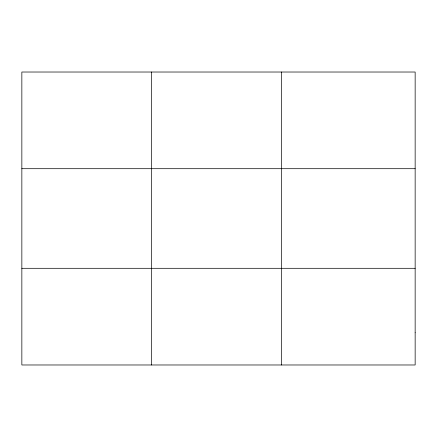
<?xml version="1.0" encoding="UTF-8"?>
<svg xmlns="http://www.w3.org/2000/svg" width="437" height="437" viewBox="0 0 437 437"><rect width="100%" height="100%" fill="white"/><g stroke="black" fill="none" stroke-linecap="round" stroke-linejoin="round"><path stroke-width="0.66" d="M151.639 364.977L151.639 72.023M281.428 364.977L281.428 72.023M21.85 168.698L415.15 168.698M21.85 268.302L415.15 268.302M415.15 332.748L415.15 364.977L21.85 364.977L21.85 72.023L415.15 72.023L415.15 332.748"/></g></svg>
